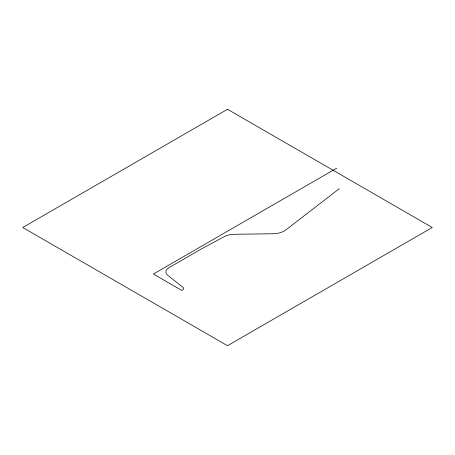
<?xml version="1.0" encoding="UTF-8"?>
<svg xmlns="http://www.w3.org/2000/svg" width="455" height="455" viewBox="0 0 455 455"><rect width="100%" height="100%" fill="white"/><g stroke="black" fill="none" stroke-linecap="round" stroke-linejoin="round"><path stroke-width="0.68" d="M339.288 188.711L285.82 229.94A16.573 9.572 0 0 1 272.932 233.768L234.769 234.274A16.573 9.572 0 0 0 223.82 236.856L201.429 248.953A16.573 9.572 0 0 0 201.036 249.175L169.323 267.483A16.573 9.572 0 0 0 167.884 268.433A9.947 5.744 0 0 0 167.747 275.309L183.018 287.395A3.316 1.917 0 0 1 182.688 289.88L181.744 290.421L153.358 274.035L336.711 168.174M227.5 109.291L22.75 227.5L227.5 345.709L432.25 227.5L227.5 109.291"/></g></svg>
